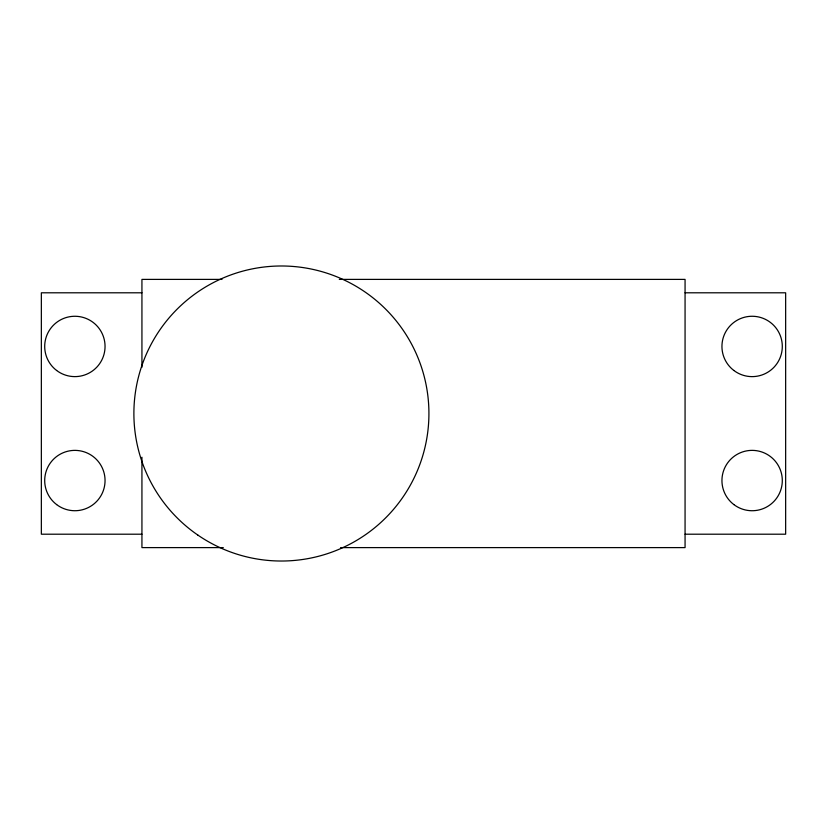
<?xml version="1.0" encoding="UTF-8"?>
<svg xmlns="http://www.w3.org/2000/svg" width="827" height="827" viewBox="0 0 827 827"><rect width="100%" height="100%" fill="white"/><g stroke="black" fill="none" stroke-linecap="round" stroke-linejoin="round"><path stroke-width="1.24" d="M221.998 279.392L141.934 279.392L141.934 367.271M339.318 279.392L685.066 279.392L685.066 547.608L340.61 547.608M141.934 292.799L41.35 292.799L41.35 534.201L141.934 534.201M685.066 292.799L785.65 292.799L785.65 534.201L685.066 534.201M223.29 547.608L141.934 547.608L141.934 457.228M733.869 370.475A30.175 30.175 0 0 0 782.063 350.234A30.175 30.175 0 0 0 740.434 318.622A30.175 30.175 0 0 0 733.869 370.475M733.869 504.584A30.175 30.175 0 0 0 782.063 484.343A30.175 30.175 0 0 0 740.434 452.731A30.175 30.175 0 0 0 733.869 504.584M56.629 370.475A30.175 30.175 0 0 0 104.812 350.234A30.175 30.175 0 0 0 63.193 318.622A30.175 30.175 0 0 0 56.629 370.475M56.629 504.584A30.175 30.175 0 0 0 104.812 484.343A30.175 30.175 0 0 0 63.193 452.731A30.175 30.175 0 0 0 56.629 504.584M197.88 535.1A147.516 147.516 0 0 0 428.469 425.037A147.516 147.516 0 0 0 217.863 280.374A147.516 147.516 0 0 0 197.88 535.1"/></g></svg>
